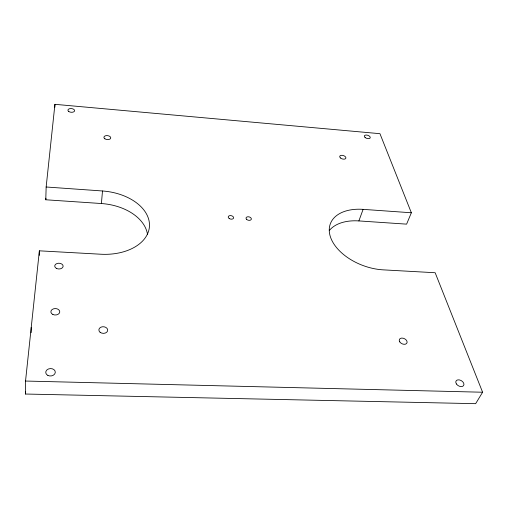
<?xml version="1.0" encoding="UTF-8"?>
<svg xmlns="http://www.w3.org/2000/svg" width="508" height="508" viewBox="0 0 508 508"><rect width="100%" height="100%" fill="white"/><g stroke="black" fill="none" stroke-linecap="round" stroke-linejoin="round"><path stroke-width="0.76" d="M411.353 212.769L363.099 209.359A45.199 27.699 20.4 0 0 330.429 236.919A45.199 27.699 20.4 0 0 383.216 269.856L435.159 272.733L482.6 392.233L475.64 403.676L25.4 394.03L25.533 381.044L39.37 250.825L100.838 254.229A48.489 31.604 5.2 0 0 149.479 225.609A48.489 31.604 5.2 0 0 102.502 190.976L46.152 186.995L54.934 104.324L379.952 133.687L411.353 212.769L406.603 224.142L358.883 220.923A44.621 27.845 20.6 0 0 329.311 230.505M31.147 332.734L31.236 327.355M39.256 255.416L39.37 250.825M147.504 234.531A47.828 31.718 4.9 0 0 101.397 203.537L45.777 199.777L46.152 186.995M54.826 107.391L54.934 104.324M101.397 203.537L102.502 190.976M25.4 394.03L25.648 391.668M45.777 199.777L45.942 198.209M358.883 220.923L363.099 209.359M25.533 381.044L482.6 392.233M229.229 218.529A2.73 1.74 12.8 0 0 233.578 218.015A2.73 1.74 12.8 0 0 229.965 215.602A2.73 1.74 12.8 0 0 229.229 218.529M246.551 219.304A2.718 1.727 13.8 0 0 251.143 219.602A2.718 1.727 13.8 0 0 248.374 216.77A2.718 1.727 13.8 0 0 246.551 219.304M47.898 375.437A4.782 3.708 -3 0 0 55.296 372.396A4.782 3.708 -3 0 0 48.374 369.011A4.782 3.708 -3 0 0 47.898 375.437M68.802 111.525A3.365 1.854 5.3 0 0 74.473 111.189A3.365 1.854 5.3 0 0 70.536 108.566A3.365 1.854 5.3 0 0 68.802 111.525M365.125 137.516A3.073 1.632 17.5 0 0 370.135 137.954A3.073 1.632 17.5 0 0 366.611 135.052A3.073 1.632 17.5 0 0 365.125 137.516M456.444 384.004A4.42 2.953 30.5 0 0 463.525 385.674A4.42 2.953 30.5 0 0 459.626 379.965A4.42 2.953 30.5 0 0 456.444 384.004M100.12 332.283A4.432 3.321 3.3 0 0 107.55 331.051A4.432 3.321 3.3 0 0 102.191 326.796A4.432 3.321 3.3 0 0 100.12 332.283M399.764 341.878A4.172 2.819 26 0 0 406.597 343.497A4.172 2.819 26 0 0 403.155 338.214A4.172 2.819 26 0 0 399.764 341.878M340.493 157.988A3.207 1.778 17.1 0 0 345.757 158.42A3.207 1.778 17.1 0 0 342.163 155.315A3.207 1.778 17.1 0 0 340.493 157.988M104.883 138.792A3.435 1.981 6.6 0 0 110.623 138.367A3.435 1.981 6.6 0 0 106.47 135.598A3.435 1.981 6.6 0 0 104.883 138.792M52.889 314.49A4.451 3.226 -0.1 0 0 59.76 311.95A4.451 3.226 -0.1 0 0 53.302 308.908A4.451 3.226 -0.1 0 0 52.889 314.49M56.655 268.497A4.204 2.883 1.6 0 0 63.132 266.313A4.204 2.883 1.6 0 0 57.023 263.512A4.204 2.883 1.6 0 0 56.655 268.497"/></g></svg>
